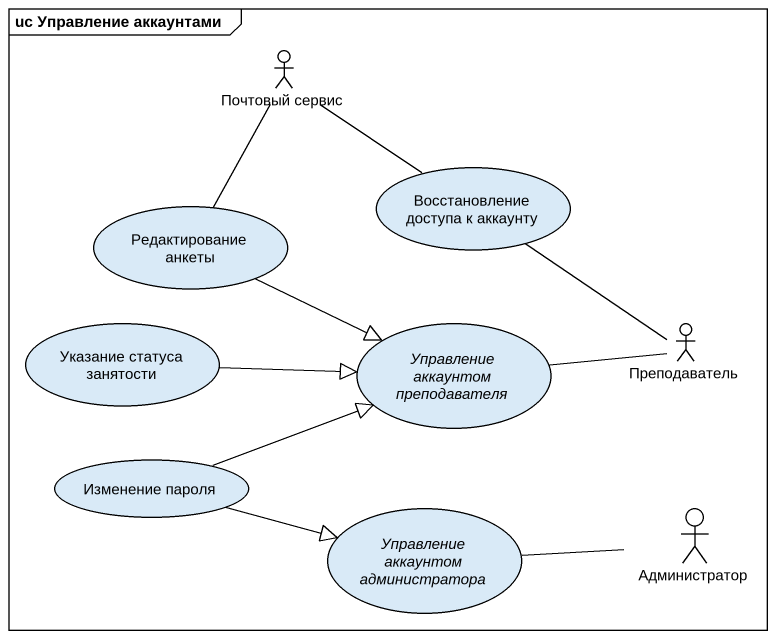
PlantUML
@startuml
mainframe uc Управление аккаунтами
actor "Почтовый сервис" as Почтовый_сервис
usecase "Редактирование анкеты" as Редактирование_анкеты
usecase "Восстановление доступа к аккаунту" as Восстановление_доступа_к
usecase "Указание статуса занятости" as Указание_статуса_занятости
usecase "Управление аккаунтом преподавателя" as Управление_аккаунтом
actor Преподаватель
usecase "Изменение пароля" as Изменение_пароля
usecase "Управление аккаунтом администратора" as Управление_аккаунтом_2
actor Администратор
Почтовый_сервис -- Редактирование_анкеты
Почтовый_сервис -- Восстановление_доступа_к
Редактирование_анкеты -right-|> Управление_аккаунтом
Указание_статуса_занятости -right-|> Управление_аккаунтом
Управление_аккаунтом -right- Преподаватель
Преподаватель -up- Восстановление_доступа_к
Изменение_пароля -right-|> Управление_аккаунтом
Изменение_пароля -right-|> Управление_аккаунтом_2
Администратор -left- Управление_аккаунтом_2
@enduml
